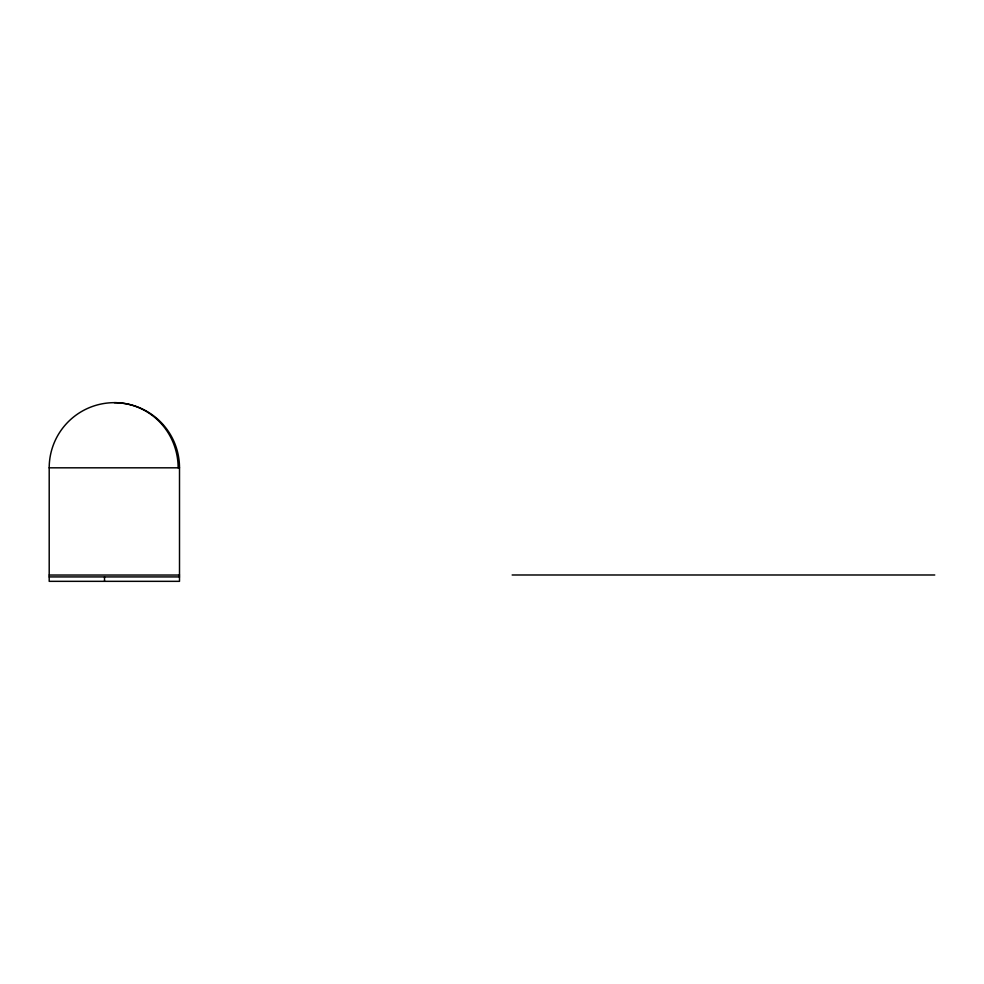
<?xml version="1.0" encoding="UTF-8"?>
<svg xmlns="http://www.w3.org/2000/svg" width="984" height="984" viewBox="0 0 984 984"><rect width="100%" height="100%" fill="white"/><g stroke="black" fill="none" stroke-linecap="round" stroke-linejoin="round"><path stroke-width="1.48" d="M49.2 576.919L179.506 576.919M49.2 467.818L179.506 467.818L179.506 581.335L49.2 581.335L49.2 467.818A65.153 65.153 0 0 1 114.353 402.665A65.153 65.153 0 0 1 179.506 467.818M49.2 575.037L179.506 575.037M512.147 574.988L934.763 574.988M104.525 576.919L104.525 581.335M114.353 402.665A65.153 63.788 -90 0 1 178.141 467.818"/></g></svg>
